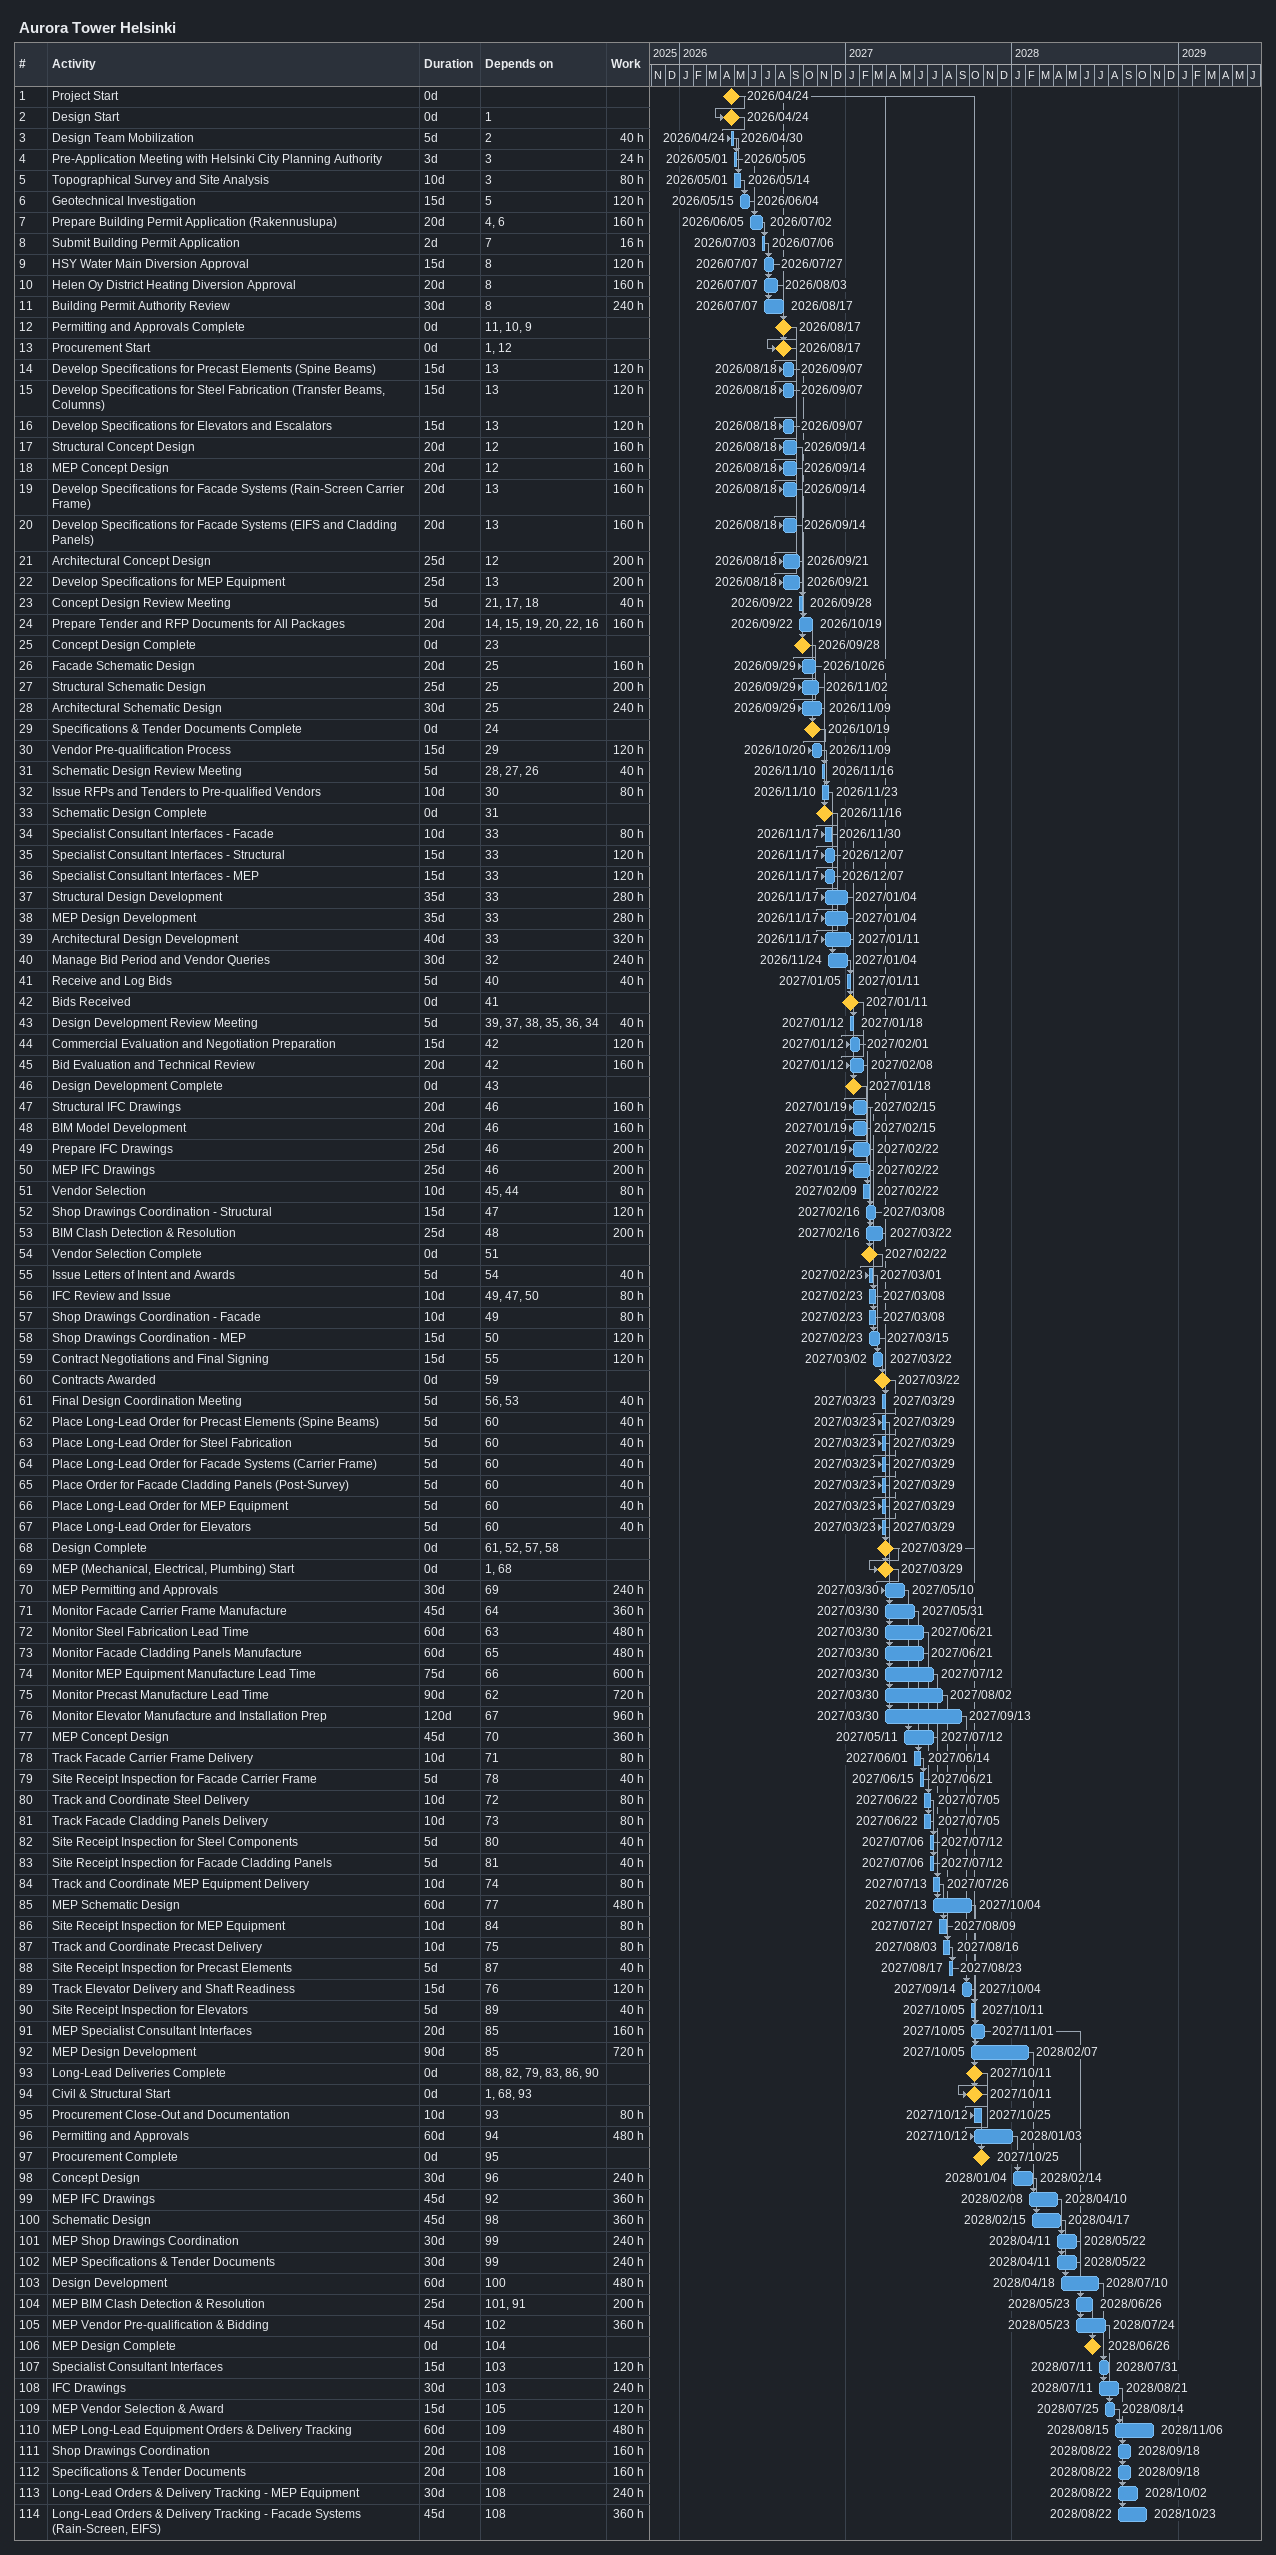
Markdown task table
Aurora Tower Helsinki

| ID | Task | Duration | Start | Finish | Predecessors | Work (h) |
|---|---|---|---|---|---|---|
| 1 | Project Start | 0d | 2026-04-24 | 2026-04-24 |  |  |
| 2 | Design Start | 0d | 2026-04-24 | 2026-04-24 | 1 |  |
| 3 | Design Team Mobilization | 5d | 2026-04-24 | 2026-04-30 | 2 | 40 |
| 4 | Pre-Application Meeting with Helsinki City Planning Authority | 3d | 2026-05-01 | 2026-05-05 | 3 | 24 |
| 5 | Topographical Survey and Site Analysis | 10d | 2026-05-01 | 2026-05-14 | 3 | 80 |
| 6 | Geotechnical Investigation | 15d | 2026-05-15 | 2026-06-04 | 5 | 120 |
| 7 | Prepare Building Permit Application (Rakennuslupa) | 20d | 2026-06-05 | 2026-07-02 | 4, 6 | 160 |
| 8 | Submit Building Permit Application | 2d | 2026-07-03 | 2026-07-06 | 7 | 16 |
| 9 | HSY Water Main Diversion Approval | 15d | 2026-07-07 | 2026-07-27 | 8 | 120 |
| 10 | Helen Oy District Heating Diversion Approval | 20d | 2026-07-07 | 2026-08-03 | 8 | 160 |
| 11 | Building Permit Authority Review | 30d | 2026-07-07 | 2026-08-17 | 8 | 240 |
| 12 | Permitting and Approvals Complete | 0d | 2026-08-17 | 2026-08-17 | 11, 10, 9 |  |
| 13 | Procurement Start | 0d | 2026-08-17 | 2026-08-17 | 1, 12 |  |
| 14 | Develop Specifications for Precast Elements (Spine Beams) | 15d | 2026-08-18 | 2026-09-07 | 13 | 120 |
| 15 | Develop Specifications for Steel Fabrication (Transfer Beams, Columns) | 15d | 2026-08-18 | 2026-09-07 | 13 | 120 |
| 16 | Develop Specifications for Elevators and Escalators | 15d | 2026-08-18 | 2026-09-07 | 13 | 120 |
| 17 | Structural Concept Design | 20d | 2026-08-18 | 2026-09-14 | 12 | 160 |
| 18 | MEP Concept Design | 20d | 2026-08-18 | 2026-09-14 | 12 | 160 |
| 19 | Develop Specifications for Facade Systems (Rain-Screen Carrier Frame) | 20d | 2026-08-18 | 2026-09-14 | 13 | 160 |
| 20 | Develop Specifications for Facade Systems (EIFS and Cladding Panels) | 20d | 2026-08-18 | 2026-09-14 | 13 | 160 |
| 21 | Architectural Concept Design | 25d | 2026-08-18 | 2026-09-21 | 12 | 200 |
| 22 | Develop Specifications for MEP Equipment | 25d | 2026-08-18 | 2026-09-21 | 13 | 200 |
| 23 | Concept Design Review Meeting | 5d | 2026-09-22 | 2026-09-28 | 21, 17, 18 | 40 |
| 24 | Prepare Tender and RFP Documents for All Packages | 20d | 2026-09-22 | 2026-10-19 | 14, 15, 19, 20, 22, 16 | 160 |
| 25 | Concept Design Complete | 0d | 2026-09-28 | 2026-09-28 | 23 |  |
| 26 | Facade Schematic Design | 20d | 2026-09-29 | 2026-10-26 | 25 | 160 |
| 27 | Structural Schematic Design | 25d | 2026-09-29 | 2026-11-02 | 25 | 200 |
| 28 | Architectural Schematic Design | 30d | 2026-09-29 | 2026-11-09 | 25 | 240 |
| 29 | Specifications & Tender Documents Complete | 0d | 2026-10-19 | 2026-10-19 | 24 |  |
| 30 | Vendor Pre-qualification Process | 15d | 2026-10-20 | 2026-11-09 | 29 | 120 |
| 31 | Schematic Design Review Meeting | 5d | 2026-11-10 | 2026-11-16 | 28, 27, 26 | 40 |
| 32 | Issue RFPs and Tenders to Pre-qualified Vendors | 10d | 2026-11-10 | 2026-11-23 | 30 | 80 |
| 33 | Schematic Design Complete | 0d | 2026-11-16 | 2026-11-16 | 31 |  |
| 34 | Specialist Consultant Interfaces - Facade | 10d | 2026-11-17 | 2026-11-30 | 33 | 80 |
| 35 | Specialist Consultant Interfaces - Structural | 15d | 2026-11-17 | 2026-12-07 | 33 | 120 |
| 36 | Specialist Consultant Interfaces - MEP | 15d | 2026-11-17 | 2026-12-07 | 33 | 120 |
| 37 | Structural Design Development | 35d | 2026-11-17 | 2027-01-04 | 33 | 280 |
| 38 | MEP Design Development | 35d | 2026-11-17 | 2027-01-04 | 33 | 280 |
| 39 | Architectural Design Development | 40d | 2026-11-17 | 2027-01-11 | 33 | 320 |
| 40 | Manage Bid Period and Vendor Queries | 30d | 2026-11-24 | 2027-01-04 | 32 | 240 |
| 41 | Receive and Log Bids | 5d | 2027-01-05 | 2027-01-11 | 40 | 40 |
| 42 | Bids Received | 0d | 2027-01-11 | 2027-01-11 | 41 |  |
| 43 | Design Development Review Meeting | 5d | 2027-01-12 | 2027-01-18 | 39, 37, 38, 35, 36, 34 | 40 |
| 44 | Commercial Evaluation and Negotiation Preparation | 15d | 2027-01-12 | 2027-02-01 | 42 | 120 |
| 45 | Bid Evaluation and Technical Review | 20d | 2027-01-12 | 2027-02-08 | 42 | 160 |
| 46 | Design Development Complete | 0d | 2027-01-18 | 2027-01-18 | 43 |  |
| 47 | Structural IFC Drawings | 20d | 2027-01-19 | 2027-02-15 | 46 | 160 |
| 48 | BIM Model Development | 20d | 2027-01-19 | 2027-02-15 | 46 | 160 |
| 49 | Prepare IFC Drawings | 25d | 2027-01-19 | 2027-02-22 | 46 | 200 |
| 50 | MEP IFC Drawings | 25d | 2027-01-19 | 2027-02-22 | 46 | 200 |
| 51 | Vendor Selection | 10d | 2027-02-09 | 2027-02-22 | 45, 44 | 80 |
| 52 | Shop Drawings Coordination - Structural | 15d | 2027-02-16 | 2027-03-08 | 47 | 120 |
| 53 | BIM Clash Detection & Resolution | 25d | 2027-02-16 | 2027-03-22 | 48 | 200 |
| 54 | Vendor Selection Complete | 0d | 2027-02-22 | 2027-02-22 | 51 |  |
| 55 | Issue Letters of Intent and Awards | 5d | 2027-02-23 | 2027-03-01 | 54 | 40 |
| 56 | IFC Review and Issue | 10d | 2027-02-23 | 2027-03-08 | 49, 47, 50 | 80 |
| 57 | Shop Drawings Coordination - Facade | 10d | 2027-02-23 | 2027-03-08 | 49 | 80 |
| 58 | Shop Drawings Coordination - MEP | 15d | 2027-02-23 | 2027-03-15 | 50 | 120 |
| 59 | Contract Negotiations and Final Signing | 15d | 2027-03-02 | 2027-03-22 | 55 | 120 |
| 60 | Contracts Awarded | 0d | 2027-03-22 | 2027-03-22 | 59 |  |
| 61 | Final Design Coordination Meeting | 5d | 2027-03-23 | 2027-03-29 | 56, 53 | 40 |
| 62 | Place Long-Lead Order for Precast Elements (Spine Beams) | 5d | 2027-03-23 | 2027-03-29 | 60 | 40 |
| 63 | Place Long-Lead Order for Steel Fabrication | 5d | 2027-03-23 | 2027-03-29 | 60 | 40 |
| 64 | Place Long-Lead Order for Facade Systems (Carrier Frame) | 5d | 2027-03-23 | 2027-03-29 | 60 | 40 |
| 65 | Place Order for Facade Cladding Panels (Post-Survey) | 5d | 2027-03-23 | 2027-03-29 | 60 | 40 |
| 66 | Place Long-Lead Order for MEP Equipment | 5d | 2027-03-23 | 2027-03-29 | 60 | 40 |
| 67 | Place Long-Lead Order for Elevators | 5d | 2027-03-23 | 2027-03-29 | 60 | 40 |
| 68 | Design Complete | 0d | 2027-03-29 | 2027-03-29 | 61, 52, 57, 58 |  |
| 69 | MEP (Mechanical, Electrical, Plumbing) Start | 0d | 2027-03-29 | 2027-03-29 | 1, 68 |  |
| 70 | MEP Permitting and Approvals | 30d | 2027-03-30 | 2027-05-10 | 69 | 240 |
| 71 | Monitor Facade Carrier Frame Manufacture | 45d | 2027-03-30 | 2027-05-31 | 64 | 360 |
| 72 | Monitor Steel Fabrication Lead Time | 60d | 2027-03-30 | 2027-06-21 | 63 | 480 |
| 73 | Monitor Facade Cladding Panels Manufacture | 60d | 2027-03-30 | 2027-06-21 | 65 | 480 |
| 74 | Monitor MEP Equipment Manufacture Lead Time | 75d | 2027-03-30 | 2027-07-12 | 66 | 600 |
| 75 | Monitor Precast Manufacture Lead Time | 90d | 2027-03-30 | 2027-08-02 | 62 | 720 |
| 76 | Monitor Elevator Manufacture and Installation Prep | 120d | 2027-03-30 | 2027-09-13 | 67 | 960 |
| 77 | MEP Concept Design | 45d | 2027-05-11 | 2027-07-12 | 70 | 360 |
| 78 | Track Facade Carrier Frame Delivery | 10d | 2027-06-01 | 2027-06-14 | 71 | 80 |
| 79 | Site Receipt Inspection for Facade Carrier Frame | 5d | 2027-06-15 | 2027-06-21 | 78 | 40 |
| 80 | Track and Coordinate Steel Delivery | 10d | 2027-06-22 | 2027-07-05 | 72 | 80 |
| 81 | Track Facade Cladding Panels Delivery | 10d | 2027-06-22 | 2027-07-05 | 73 | 80 |
| 82 | Site Receipt Inspection for Steel Components | 5d | 2027-07-06 | 2027-07-12 | 80 | 40 |
| 83 | Site Receipt Inspection for Facade Cladding Panels | 5d | 2027-07-06 | 2027-07-12 | 81 | 40 |
| 84 | Track and Coordinate MEP Equipment Delivery | 10d | 2027-07-13 | 2027-07-26 | 74 | 80 |
| 85 | MEP Schematic Design | 60d | 2027-07-13 | 2027-10-04 | 77 | 480 |
| 86 | Site Receipt Inspection for MEP Equipment | 10d | 2027-07-27 | 2027-08-09 | 84 | 80 |
| 87 | Track and Coordinate Precast Delivery | 10d | 2027-08-03 | 2027-08-16 | 75 | 80 |
| 88 | Site Receipt Inspection for Precast Elements | 5d | 2027-08-17 | 2027-08-23 | 87 | 40 |
| 89 | Track Elevator Delivery and Shaft Readiness | 15d | 2027-09-14 | 2027-10-04 | 76 | 120 |
| 90 | Site Receipt Inspection for Elevators | 5d | 2027-10-05 | 2027-10-11 | 89 | 40 |
| 91 | MEP Specialist Consultant Interfaces | 20d | 2027-10-05 | 2027-11-01 | 85 | 160 |
| 92 | MEP Design Development | 90d | 2027-10-05 | 2028-02-07 | 85 | 720 |
| 93 | Long-Lead Deliveries Complete | 0d | 2027-10-11 | 2027-10-11 | 88, 82, 79, 83, 86, 90 |  |
| 94 | Civil & Structural Start | 0d | 2027-10-11 | 2027-10-11 | 1, 68, 93 |  |
| 95 | Procurement Close-Out and Documentation | 10d | 2027-10-12 | 2027-10-25 | 93 | 80 |
| 96 | Permitting and Approvals | 60d | 2027-10-12 | 2028-01-03 | 94 | 480 |
| 97 | Procurement Complete | 0d | 2027-10-25 | 2027-10-25 | 95 |  |
| 98 | Concept Design | 30d | 2028-01-04 | 2028-02-14 | 96 | 240 |
| 99 | MEP IFC Drawings | 45d | 2028-02-08 | 2028-04-10 | 92 | 360 |
| 100 | Schematic Design | 45d | 2028-02-15 | 2028-04-17 | 98 | 360 |
| 101 | MEP Shop Drawings Coordination | 30d | 2028-04-11 | 2028-05-22 | 99 | 240 |
| 102 | MEP Specifications & Tender Documents | 30d | 2028-04-11 | 2028-05-22 | 99 | 240 |
| 103 | Design Development | 60d | 2028-04-18 | 2028-07-10 | 100 | 480 |
| 104 | MEP BIM Clash Detection & Resolution | 25d | 2028-05-23 | 2028-06-26 | 101, 91 | 200 |
| 105 | MEP Vendor Pre-qualification & Bidding | 45d | 2028-05-23 | 2028-07-24 | 102 | 360 |
| 106 | MEP Design Complete | 0d | 2028-06-26 | 2028-06-26 | 104 |  |
| 107 | Specialist Consultant Interfaces | 15d | 2028-07-11 | 2028-07-31 | 103 | 120 |
| 108 | IFC Drawings | 30d | 2028-07-11 | 2028-08-21 | 103 | 240 |
| 109 | MEP Vendor Selection & Award | 15d | 2028-07-25 | 2028-08-14 | 105 | 120 |
| 110 | MEP Long-Lead Equipment Orders & Delivery Tracking | 60d | 2028-08-15 | 2028-11-06 | 109 | 480 |
| 111 | Shop Drawings Coordination | 20d | 2028-08-22 | 2028-09-18 | 108 | 160 |
| 112 | Specifications & Tender Documents | 20d | 2028-08-22 | 2028-09-18 | 108 | 160 |
| 113 | Long-Lead Orders & Delivery Tracking - MEP Equipment | 30d | 2028-08-22 | 2028-10-02 | 108 | 240 |
| 114 | Long-Lead Orders & Delivery Tracking - Facade Systems (Rain-Screen, EIFS) | 45d | 2028-08-22 | 2028-10-23 | 108 | 360 |
